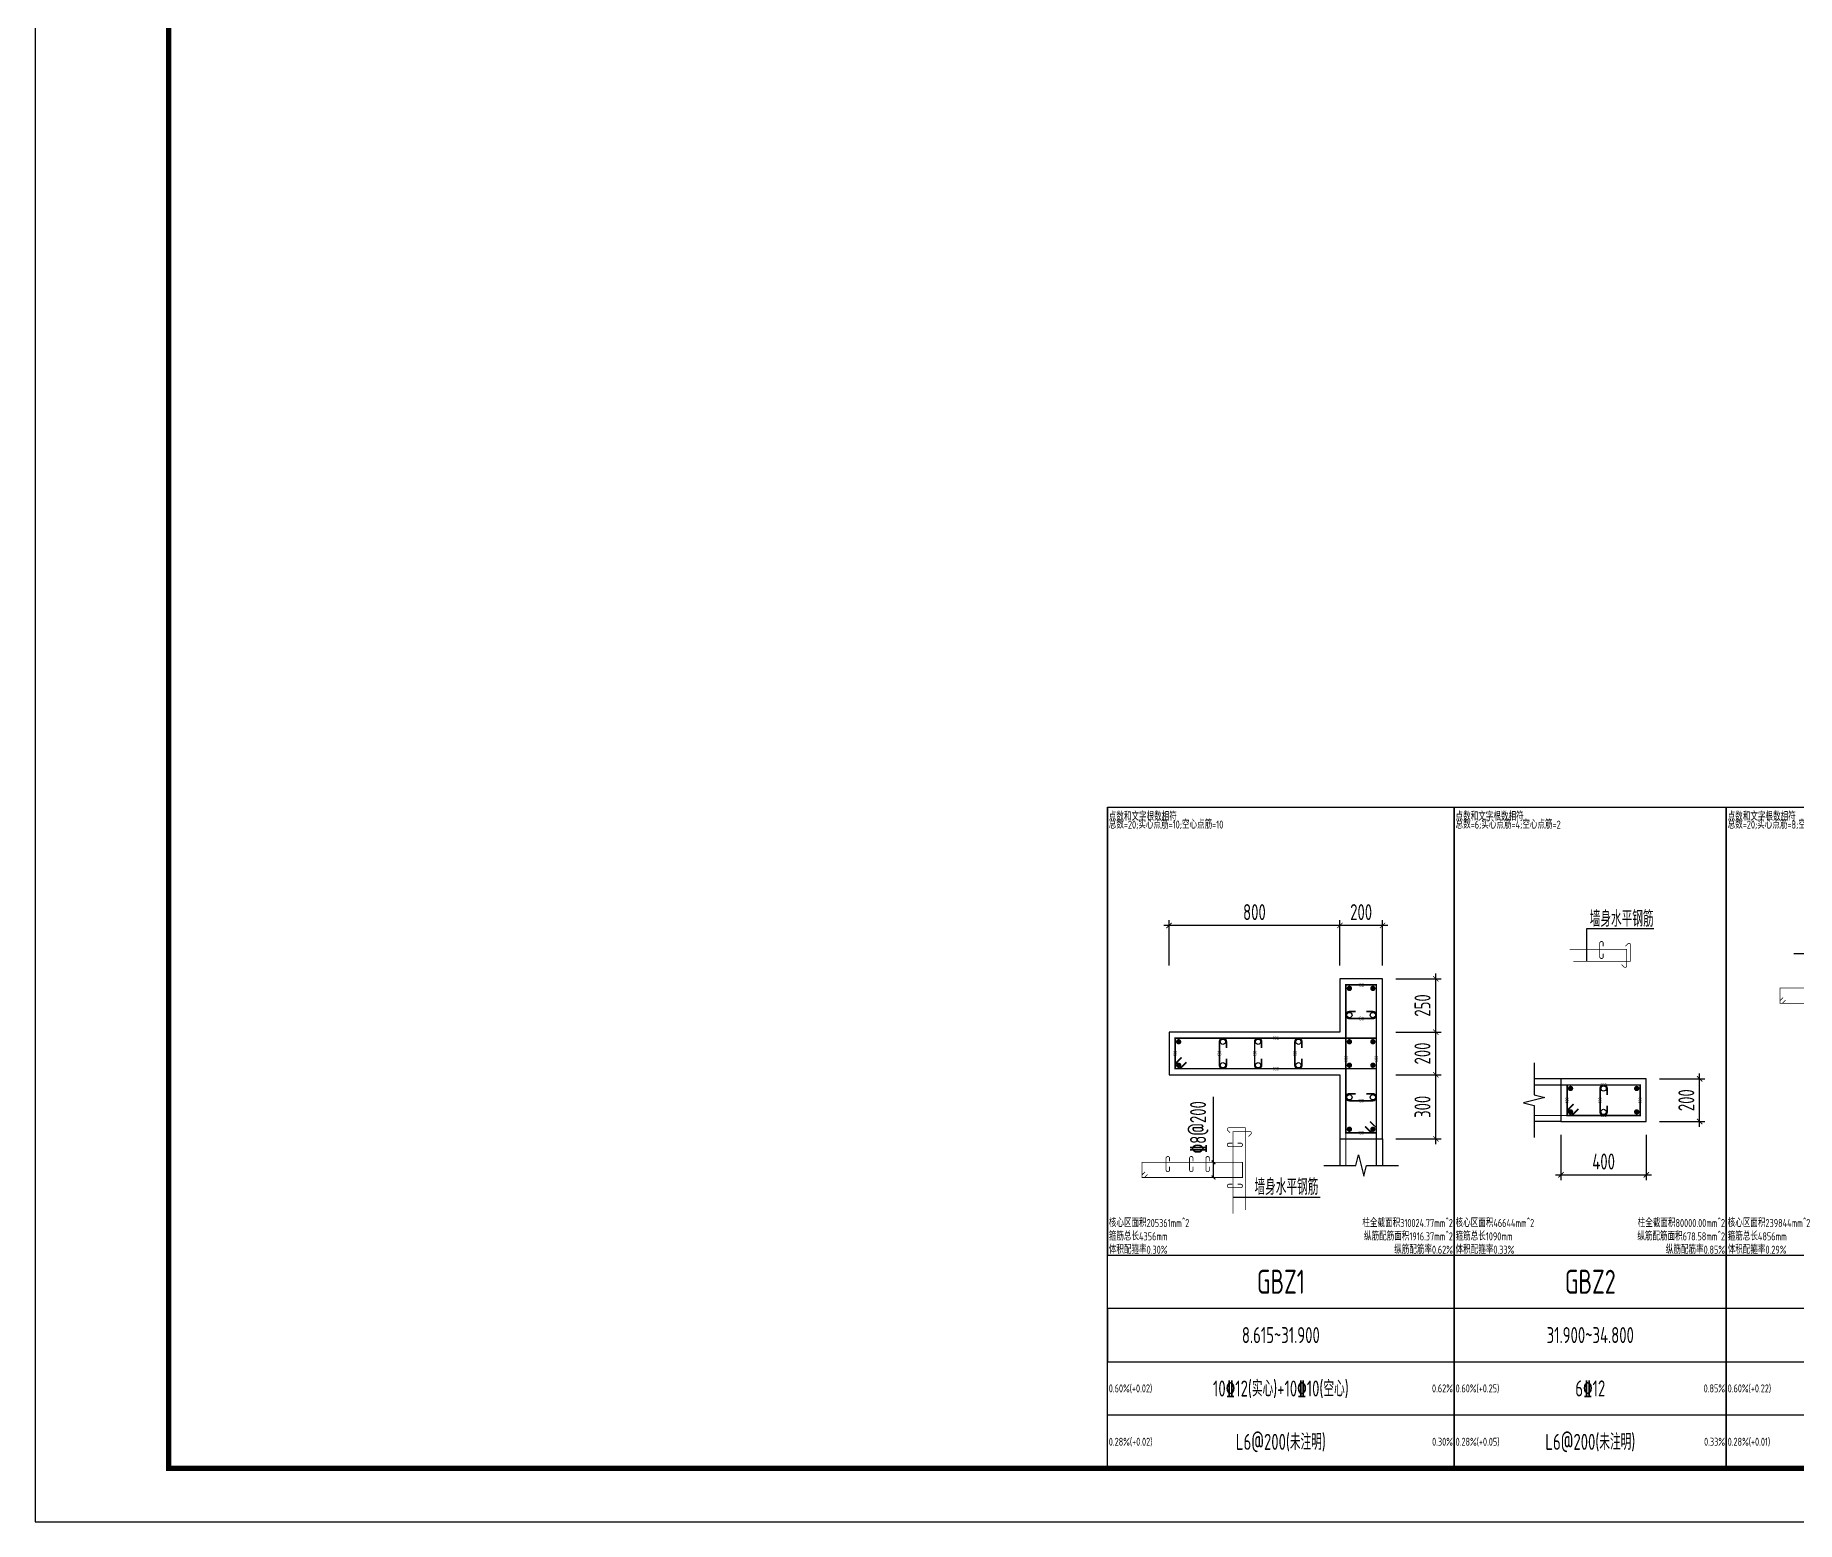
# Model space of a CAD drawing. Extents: x -461650 to 361314, y 245336 to 769729.
# Drawn here: x -139512 to -106494, y 400518 to 428383 of the extents above; entities that cross this region are included whole.
import ezdxf
from ezdxf.enums import TextEntityAlignment as Align

# ---------------------------------------------------------------- set-up
doc = ezdxf.new("R2010")
doc.units = 0
doc.header["$LTSCALE"] = 1000
doc.layers.get('0').update_dxf_attribs({"linetype": 'CONTINUOUS'})
doc.layers.get('DEFPOINTS').update_dxf_attribs({"linetype": 'CONTINUOUS'})
for name, color, linetype in [('-TK', 7, 'CONTINUOUS'), ('COLU_DE_DIM', 3, 'CONTINUOUS'), ('COLU_DE_TH', 7, 'CONTINUOUS'), ('LABEL', 1, 'CONTINUOUS'), ('LINK', 6, 'CONTINUOUS'), ('LINK-INDEX', 6, 'CONTINUOUS'), ('link-墙筋', 6, 'CONTINUOUS'), ('REIN', 6, 'CONTINUOUS'), ('TAB', 7, 'CONTINUOUS'), ('TAB_TEXT', 7, 'CONTINUOUS'), ('TEXT25', 2, 'CONTINUOUS'), ('THIN', 7, 'CONTINUOUS'), ('z-计算配筋', 7, 'CONTINUOUS')]:
    doc.layers.add(name, color=color, linetype=linetype)
doc.layers.add('箍筋长度', color=3, linetype='CONTINUOUS', plot=False)
doc.layers.add('配箍校核', color=34, linetype='CONTINUOUS', plot=False)
doc.styles.add('BW_Rein', font='Tssdeng.shx', dxfattribs={"width": 0.7, "bigfont": 'hztxt.shx'})
doc.styles.add('TSSD_DIMENSION', font='Tssdeng.shx', dxfattribs={"width": 0.7, "bigfont": 'tssdchn.shx'})
doc.styles.add('TSSD_REIN', font='tssdeng.shx', dxfattribs={"width": 0.7, "height": 300, "bigfont": 'tssdchn.shx'})
doc.dimstyles.new('TSSD_25_100', dxfattribs={"dimtxt": 300, "dimasz": 100, "dimexe": 100, "dimexo": 250, "dimgap": 100, "dimtad": 1, "dimdec": 0, "dimlfac": 0.25, "dimzin": 0, "dimdsep": 46, "dimtxsty": 'TSSD_DIMENSION', "dimblk": 'ARCHTICK', "dimcen": 0, "dimdle": 100, "dimclrt": 7, "dimadec": 0, "dimazin": 0, "dimtfac": 1, "dimtdec": 0, "dimtix": 1, "dimtmove": 2, "dimatfit": 3, "dimldrblk": 'ARCHTICK', "dimfxl": 0, "dimtolj": 1, "dimtzin": 0, "dimarcsym": 0})

# ---------------------------------------------------------------- blocks, each defined once
blk = doc.blocks.new('_ArchTick')
at = {"color": 0, "linetype": 'ByBlock', "const_width": 0.15}
blk.add_lwpolyline([(-0.5, -0.5), (0.5, 0.5)], dxfattribs=at)
blk = doc.blocks.new('*D3058')
at = {"layer": 'COLU_DE_DIM', "color": 0, "lineweight": -2}
for p, q in [((-110914.686002064, 407770.5978934453), (-110914.686002064, 406920.5978934453)), ((-109314.6860020659, 407770.5978934453), (-109314.6860020659, 406920.5978934453)), ((-111014.686002064, 407020.5978934453), (-109214.6860020659, 407020.5978934453))]:
    blk.add_line(p, q, dxfattribs=at)
at = {"layer": 'DEFPOINTS', "color": 0}
for p in [(-110914.686002064, 408020.5978934453), (-109314.6860020659, 408020.5978934453), (-109314.6860020659, 407020.5978934453)]:
    blk.add_point(p, dxfattribs=at)
at = {"layer": 'COLU_DE_DIM', "color": 0, "lineweight": -2, "xscale": 100, "yscale": 100, "zscale": 100, "rotation": 180}
blk.add_blockref('_ArchTick', (-110914.686002064, 407020.5978934453), dxfattribs=at)
at = {"layer": 'COLU_DE_DIM', "color": 0, "lineweight": -2, "xscale": 100, "yscale": 100, "zscale": 100}
blk.add_blockref('_ArchTick', (-109314.6860020659, 407020.5978934453), dxfattribs=at)
at = {"layer": 'COLU_DE_DIM', "color": 7, "insert": (-110114.686002065, 407270.5978934453), "char_height": 300, "attachment_point": 5, "style": 'TSSD_DIMENSION'}
blk.add_mtext('\\A1;400', dxfattribs=at)
blk = doc.blocks.new('*D3059')
at = {"layer": 'COLU_DE_DIM', "color": 0, "lineweight": -2}
for p, q in [((-109064.6860020659, 408820.5978934551), (-108214.6860020659, 408820.5978934551)), ((-108314.6860020659, 407920.5978934453), (-108314.6860020659, 408920.5978934551)), ((-109064.6860020659, 408020.5978934453), (-108214.6860020659, 408020.5978934453))]:
    blk.add_line(p, q, dxfattribs=at)
at = {"layer": 'DEFPOINTS', "color": 0}
for p in [(-109314.6860020659, 408820.5978934551), (-108314.6860020659, 408820.5978934551), (-109314.6860020659, 408020.5978934453)]:
    blk.add_point(p, dxfattribs=at)
at = {"layer": 'COLU_DE_DIM', "color": 0, "lineweight": -2, "xscale": 100, "yscale": 100, "zscale": 100}
for p, rotation in [((-108314.6860020659, 408820.5978934551), 90), ((-108314.6860020659, 408020.5978934453), 270)]:
    blk.add_blockref('_ArchTick', p, dxfattribs=dict(at, rotation=rotation))
at = {"layer": 'COLU_DE_DIM', "color": 7, "insert": (-108564.686002066, 408420.5978934502), "char_height": 300, "attachment_point": 5, "rotation": 90, "style": 'TSSD_DIMENSION'}
blk.add_mtext('\\A1;200', dxfattribs=at)
blk = doc.blocks.new('*D2358')
at = {"layer": 'COLU_DE_DIM', "color": 0, "lineweight": -2}
for p, q in [((-114009.6427791949, 408896.1363876147), (-113159.6427791949, 408896.1363876147)), ((-113259.6427791949, 407596.1345774985), (-113259.6427791949, 408996.1363876147)), ((-114009.6427791949, 407696.1345774985), (-113159.6427791949, 407696.1345774985))]:
    blk.add_line(p, q, dxfattribs=at)
at = {"layer": 'DEFPOINTS', "color": 0}
for p in [(-114259.6427791949, 408896.1363876147), (-113259.6427791949, 408896.1363876147), (-114259.6427791949, 407696.1345774985)]:
    blk.add_point(p, dxfattribs=at)
at = {"layer": 'COLU_DE_DIM', "color": 0, "lineweight": -2, "xscale": 100, "yscale": 100, "zscale": 100}
for p, rotation in [((-113259.6427791949, 408896.1363876147), 90), ((-113259.6427791949, 407696.1345774985), 270)]:
    blk.add_blockref('_ArchTick', p, dxfattribs=dict(at, rotation=rotation))
at = {"layer": 'COLU_DE_DIM', "color": 7, "insert": (-113509.6427791949, 408296.1354825566), "char_height": 300, "attachment_point": 5, "rotation": 90, "style": 'TSSD_DIMENSION'}
blk.add_mtext('\\A1;300', dxfattribs=at)
blk = doc.blocks.new('*D2359')
at = {"layer": 'COLU_DE_DIM', "color": 0, "lineweight": -2}
for p, q in [((-113259.6427791949, 408796.1363876147), (-113259.6427791949, 409796.1351807417)), ((-114009.6427791949, 409696.1351807417), (-113159.6427791949, 409696.1351807417)), ((-114009.6427791949, 408896.1363876147), (-113159.6427791949, 408896.1363876147))]:
    blk.add_line(p, q, dxfattribs=at)
at = {"layer": 'DEFPOINTS', "color": 0}
for p in [(-114259.6427791949, 409696.1351807417), (-113259.6427791949, 409696.1351807417), (-114259.6427791949, 408896.1363876147)]:
    blk.add_point(p, dxfattribs=at)
at = {"layer": 'COLU_DE_DIM', "color": 0, "lineweight": -2, "xscale": 100, "yscale": 100, "zscale": 100}
for p, rotation in [((-113259.6427791949, 409696.1351807417), 90), ((-113259.6427791949, 408896.1363876147), 270)]:
    blk.add_blockref('_ArchTick', p, dxfattribs=dict(at, rotation=rotation))
at = {"layer": 'COLU_DE_DIM', "color": 7, "insert": (-113509.6427791949, 409296.1357841782), "char_height": 300, "attachment_point": 5, "rotation": 90, "style": 'TSSD_DIMENSION'}
blk.add_mtext('\\A1;200', dxfattribs=at)
blk = doc.blocks.new('*D2360')
at = {"layer": 'COLU_DE_DIM', "color": 0, "lineweight": -2}
for p, q in [((-113259.6427791949, 409596.1351807417), (-113259.6427791949, 410796.1333127689)), ((-114009.6427791949, 410696.1333127689), (-113159.6427791949, 410696.1333127689)), ((-114009.6427791949, 409696.1351807417), (-113159.6427791949, 409696.1351807417))]:
    blk.add_line(p, q, dxfattribs=at)
at = {"layer": 'DEFPOINTS', "color": 0}
for p in [(-114259.6427791949, 410696.1333127689), (-113259.6427791949, 410696.1333127689), (-114259.6427791949, 409696.1351807417)]:
    blk.add_point(p, dxfattribs=at)
at = {"layer": 'COLU_DE_DIM', "color": 0, "lineweight": -2, "xscale": 100, "yscale": 100, "zscale": 100}
for p, rotation in [((-113259.6427791949, 410696.1333127689), 90), ((-113259.6427791949, 409696.1351807417), 270)]:
    blk.add_blockref('_ArchTick', p, dxfattribs=dict(at, rotation=rotation))
at = {"layer": 'COLU_DE_DIM', "color": 7, "insert": (-113509.6427791949, 410196.1342467553), "char_height": 300, "attachment_point": 5, "rotation": 90, "style": 'TSSD_DIMENSION'}
blk.add_mtext('\\A1;250', dxfattribs=at)
blk = doc.blocks.new('*D2361')
at = {"layer": 'COLU_DE_DIM', "color": 0, "lineweight": -2}
for p, q in [((-115059.6427787725, 410946.1333127689), (-115059.6427771893, 411796.1333127689)), ((-114259.6427787292, 410946.1333127689), (-114259.642777146, 411796.1333112788)), ((-114159.6427773322, 411696.1333110926), (-115159.6427773755, 411696.1333129552))]:
    blk.add_line(p, q, dxfattribs=at)
at = {"layer": 'DEFPOINTS', "color": 0}
for p in [(-115059.6427773755, 411696.1333127689), (-115059.6427792382, 410696.1333127689), (-114259.6427791949, 410696.1333127689)]:
    blk.add_point(p, dxfattribs=at)
at = {"layer": 'COLU_DE_DIM', "color": 0, "lineweight": -2, "xscale": 100, "yscale": 100, "zscale": 100}
for p, rotation in [((-115059.6427773755, 411696.1333127689), 179.9999998932783), ((-114259.6427773322, 411696.1333112788), 359.9999998932783)]:
    blk.add_blockref('_ArchTick', p, dxfattribs=dict(at, rotation=rotation))
at = {"layer": 'COLU_DE_DIM', "color": 7, "insert": (-114659.6427768882, 411946.1333120239), "char_height": 300, "attachment_point": 5, "rotation": 359.9999998932783, "style": 'TSSD_DIMENSION'}
blk.add_mtext('\\A1;200', dxfattribs=at)
blk = doc.blocks.new('*D2362')
at = {"layer": 'COLU_DE_DIM', "color": 0, "lineweight": -2}
for p, q in [((-118260.1391200583, 410946.1333127689), (-118260.139118475, 411796.1333127689)), ((-115059.6427787725, 410946.1333127689), (-115059.6427771893, 411796.1333068076)), ((-114959.6427773755, 411696.1333066213), (-118360.1391186613, 411696.1333129552))]:
    blk.add_line(p, q, dxfattribs=at)
at = {"layer": 'DEFPOINTS', "color": 0}
for p in [(-118260.1391186613, 411696.1333127689), (-118260.1391205239, 410696.1333127689), (-115059.6427792382, 410696.1333127689)]:
    blk.add_point(p, dxfattribs=at)
at = {"layer": 'COLU_DE_DIM', "color": 0, "lineweight": -2, "xscale": 100, "yscale": 100, "zscale": 100}
for p, rotation in [((-118260.1391186613, 411696.1333127689), 179.9999998932783), ((-115059.6427773755, 411696.1333068076), 359.9999998932783)]:
    blk.add_blockref('_ArchTick', p, dxfattribs=dict(at, rotation=rotation))
at = {"layer": 'COLU_DE_DIM', "color": 7, "insert": (-116659.8909475527, 411946.1333097883), "char_height": 300, "attachment_point": 5, "rotation": 359.9999998932783, "style": 'TSSD_DIMENSION'}
blk.add_mtext('\\A1;800', dxfattribs=at)
blk = doc.blocks.new('A1')
blk.add_lwpolyline([(0, 59400), (0, 0), (84100, 0), (84100, 59400)], close=True)
at = {"const_width": 100}
blk.add_lwpolyline([(2500, 58400), (2500, 1000), (83100, 1000), (83100, 58400)], close=True, dxfattribs=at)

msp = doc.modelspace()

# ---------------------------------------------------------------- linework, layer by layer
at = {"layer": 'COLU_DE_TH'}
for points in [[(-115059.6427792382, 407696.1345774985), (-114259.6427791949, 407696.1345774808), (-114259.6427791953, 410696.1333127689), (-115059.6427791818, 410696.1333127964), (-115059.6427792158, 409696.1351807417), (-118260.1391205239, 409696.1363876142), (-118260.1397237728, 408896.1363876147), (-115059.6427792326, 408896.1351807417), (-115059.6427792382, 407696.1345774985)], [(-110914.686002064, 408820.5978934551), (-110914.6860020701, 408020.5978934453), (-109314.6860020659, 408020.5978934561), (-109314.686002071, 408820.5978934537), (-110914.686002064, 408820.5978934551)]]:
    msp.add_lwpolyline(points, close=True, dxfattribs=at)
at = {"layer": 'LABEL'}
for p, q in [((-105035.2431110465, 411166.7626201396), (-106547.7431110459, 411166.7626201374)), ((-117426.3893920891, 406970.6086101247), (-117426.3893920869, 408483.1086101242))]:
    msp.add_line(p, q, dxfattribs=at)
at = {"layer": 'LABEL', "const_width": 25}
for points in [[(-117391.0330289252, 407220.2420971244), (-117461.7439664252, 407290.9920971244)], [(-117391.0330289252, 406935.2420971244), (-117461.7439664252, 407005.9920971244)]]:
    msp.add_lwpolyline(points, dxfattribs=at)
at = {"layer": 'LINK', "const_width": 30}
for points in [[(-114494.6427791863, 408023.0584589996), (-114374.6427791978, 407903.058458988), (-114374.6427791977, 407811.1345774639), (-114944.6427792389, 407811.1345774767), (-114944.6427792201, 410581.1333128238), (-114374.6427792, 410581.1333128042), (-114374.6427791977, 407811.1345774639), (-114466.5666607386, 407811.134577465), (-114586.566660727, 407931.1345774765)], [(-117933.2156649107, 409131.1361410228), (-118053.2157554723, 409011.1362315845), (-118145.1396370601, 409011.136300899), (-118145.1392072453, 409581.1363008905), (-114374.6427791931, 409581.1346642052), (-114374.642779193, 409011.1346642163), (-118145.1396370601, 409011.136300899), (-118145.1395677489, 409103.0601826074), (-118025.1394771872, 409223.0600920458)], [(-110587.7621205166, 408255.5978934672), (-110707.7621204965, 408135.5978934471), (-110799.6860020708, 408135.5978934469), (-110799.6860020666, 408705.5978934556), (-109429.6860020687, 408705.5978934548), (-109429.6860020651, 408135.5978934558), (-110799.6860020708, 408135.5978934469), (-110799.6860020708, 408227.5217749905), (-110679.6860020909, 408347.5217750107)]]:
    msp.add_lwpolyline(points, dxfattribs=at)
for points in [[(-114759.6427792362, 410081.1341789055), (-114879.6427792362, 410081.1341789055, 1), (-114879.6427792362, 409951.1341789055), (-114439.6427792162, 409951.1341788903, 1), (-114439.6427792162, 410081.1341788903), (-114559.6427792162, 410081.1341788903)], [(-117185.2096559248, 409396.1363876059), (-117185.2096559248, 409516.1363876059, 1), (-117315.2096559248, 409516.1363876059), (-117315.2096559248, 409076.1363876188, 1), (-117185.2096559248, 409076.1363876188), (-117185.2096559248, 409196.1363876188)], [(-116525.5653775359, 409396.1363876059), (-116525.5653775359, 409516.1363876059, 1), (-116655.5653775359, 409516.1363876059), (-116655.5653775359, 409076.1363876188, 1), (-116525.5653775359, 409076.1363876188), (-116525.5653775359, 409196.1363876188)], [(-115770.4442348742, 409396.1363876059), (-115770.4442348742, 409516.1363876059, 1), (-115900.4442348742, 409516.1363876059), (-115900.4442348742, 409076.1363876188, 1), (-115770.4442348742, 409076.1363876188), (-115770.4442348742, 409196.1363876188)], [(-114759.6432316644, 408541.1348112443), (-114879.6432316644, 408541.1348112443, 1), (-114879.6432316644, 408411.1348112443), (-114439.643231636, 408411.1344794583, 1), (-114439.643231636, 408541.1344794583), (-114559.643231636, 408541.1344794583)], [(-110049.6860020673, 408520.5978934509), (-110049.6860020673, 408640.5978934509, 1), (-110179.6860020673, 408640.5978934509), (-110179.6860020645, 408200.5978934516, 1), (-110049.6860020645, 408200.5978934516), (-110049.6860020645, 408320.5978934516)]]:
    msp.add_lwpolyline(points, format="xyb", dxfattribs=at)
at = {"layer": 'LINK-INDEX', "const_width": 15.00000095367432}
for points in [[(-110122.0397409867, 411303.7769412936), (-110122.0397409867, 411363.7769412936, 1), (-110187.0397409867, 411363.7769412936), (-110187.0397409881, 411108.0695157686, 1), (-110122.0397409881, 411108.0695157686), (-110122.0397409881, 411168.0695157686)], [(-117076.3893921108, 407615.6082185421), (-117136.3893921108, 407615.6082185421, 1), (-117136.3893921108, 407550.6082185421), (-116916.3893920871, 407550.6082185344, 1), (-116916.3893920871, 407615.6082185344), (-116976.3893920871, 407615.6082185344)], [(-118250.6758863325, 407273.108610121), (-118250.6758863325, 407333.108610121, 1), (-118315.6758863325, 407333.108610121), (-118315.6758863309, 407113.1086101217, 1), (-118250.6758863309, 407113.1086101217), (-118250.6758863309, 407173.1086101217)], [(-117810.6852569268, 407273.108610121), (-117810.6852569268, 407333.108610121, 1), (-117875.6852569268, 407333.108610121), (-117875.6852569252, 407113.1086101217, 1), (-117810.6852569252, 407113.1086101217), (-117810.6852569252, 407173.1086101217)], [(-117503.8893920984, 407273.108610121), (-117503.8893920984, 407333.108610121, 1), (-117568.8893920984, 407333.108610121), (-117568.8893920968, 407113.1086101217, 1), (-117503.8893920968, 407113.1086101217), (-117503.8893920968, 407173.1086101217)], [(-117076.3893920968, 406845.6086101359), (-117136.3893920968, 406845.6086101359, 1), (-117136.3893920968, 406780.6086101359), (-116916.3893920806, 406780.6086101359, 1), (-116916.3893920806, 406845.6086101359), (-116976.3893920806, 406845.6086101359)]]:
    msp.add_lwpolyline(points, format="xyb", dxfattribs=at)
for points in [[(-106704.291219222, 410297.7871466199), (-106764.2912192147, 410237.7871466125), (-106810.2531600203, 410237.7871466125), (-106810.2531600205, 410522.7871466121), (-104925.2524929489, 410522.7871466121), (-104925.2524929488, 410237.7871466126), (-106810.2531600203, 410237.7871466125), (-106810.2531600146, 410283.7490874012), (-106750.253160022, 410343.7490874086)], [(-118662.9274513047, 407030.608610107), (-118722.9274513213, 406970.6086101236), (-118768.8893921012, 406970.6086101246), (-118768.8893921012, 407255.6086101233), (-116883.8893920731, 407255.6086101231), (-116883.889392074, 406970.6086101246), (-118768.8893921012, 406970.6086101246), (-118768.8893921013, 407016.570550929), (-118708.8893920848, 407076.5705509125)]]:
    msp.add_lwpolyline(points, dxfattribs=at)
at = {"layer": 'LINK-INDEX', "color": 1, "const_width": 20}
for points in [[(-110699.6860020641, 408705.5978934551), (-111414.686002064, 408705.5978934551)], [(-110699.6860020641, 408135.5978934551), (-111414.686002064, 408135.5978934551)], [(-114944.6427792382, 407911.1345774984), (-114944.6427792382, 407196.1345774985)], [(-114374.6427792382, 407911.1345774984), (-114374.6427792382, 407196.1345774985)]]:
    msp.add_lwpolyline(points, dxfattribs=at)
at = {"layer": 'link-墙筋', "color": 152, "const_width": 12.5}
for points in [[(-110752.1431133412, 411250.5695158142), (-109682.1431133412, 411250.5695158142), (-109682.1431133412, 410934.8950383013, -0.414213562373095), (-109706.1431133412, 410910.8950383013), (-109714.6283947155, 410910.8950383013, -0.198912367379658), (-109731.5989574639, 410917.9244755532), (-109777.5608982412, 410963.8864163302)], [(-110681.2735835258, 411020.7356332561), (-109611.2735835258, 411020.7356332561), (-109611.2735835258, 411336.4101107686, 0.414213562373095), (-109635.2735835258, 411360.4101107686), (-109643.7588649002, 411360.4101107686, 0.198912367379658), (-109660.7294276485, 411353.3806735172), (-109706.6913684258, 411307.4187327402)], [(-116829.0555095341, 406361.8517591858), (-116829.0555095341, 407903.1608641404), (-117144.7299870466, 407903.1608641404, 0.414213562373095), (-117168.7299870466, 407879.1608641404), (-117168.7299870466, 407870.6755827661, 0.198912367379658), (-117161.7005497952, 407853.7050200177), (-117115.7386090182, 407807.7430792404)], [(-117058.8893920922, 406290.9822293704), (-117058.8893920922, 407832.291334325), (-116743.2149145793, 407832.291334325, -0.414213562373095), (-116719.2149145793, 407808.291334325), (-116719.2149145793, 407799.8060529507, -0.198912367379658), (-116726.2443518311, 407782.8354902023), (-116772.2062926082, 407736.873549425)]]:
    msp.add_lwpolyline(points, format="xyb", dxfattribs=at)
at = {"layer": 'REIN', "const_width": 50}
for points in [[(-114879.642779219, 410491.1333128071, 1), (-114879.642779219, 410541.1333128071, 1), (-114879.642779219, 410491.1333128071)], [(-114439.6427791989, 410491.133312792, 1), (-114439.6427791989, 410541.133312792, 1), (-114439.6427791989, 410491.133312792)], [(-118080.1392562613, 409491.1362518737, 1), (-118080.1392562613, 409541.1362518737, 1), (-118080.1392562613, 409491.1362518737)], [(-114879.6427792258, 409491.1350450039, 1), (-114879.6427792258, 409541.1350450039, 1), (-114879.6427792258, 409491.1350450039)], [(-114439.6427792008, 409491.1347132174, 1), (-114439.6427792008, 409541.1347132174, 1), (-114439.6427792008, 409491.1347132174)], [(-118080.1395880481, 409051.1362518849, 1), (-118080.1395880481, 409101.1362518849, 1), (-118080.1395880481, 409051.1362518849)], [(-114879.6427792287, 409051.1350450152, 1), (-114879.6427792287, 409101.1350450152, 1), (-114879.6427792287, 409051.1350450152)], [(-114439.6427792005, 409051.1347132292, 1), (-114439.6427792005, 409101.1347132292, 1), (-114439.6427792005, 409051.1347132292)], [(-110759.6860020664, 408640.5978934556, 1), (-110709.6860020664, 408640.5978934556, 1), (-110759.6860020664, 408640.5978934556)], [(-109519.6860020681, 408640.5978934549, 1), (-109469.6860020681, 408640.5978934549, 1), (-109519.6860020681, 408640.5978934549)], [(-110759.6860020696, 408200.5978934474, 1), (-110709.6860020696, 408200.5978934474, 1), (-110759.6860020696, 408200.5978934474)], [(-109519.6860020653, 408200.5978934555, 1), (-109469.6860020653, 408200.5978934555, 1), (-109519.6860020653, 408200.5978934555)], [(-114879.6427792369, 407851.134577473, 1), (-114879.6427792369, 407901.134577473, 1), (-114879.6427792369, 407851.134577473)], [(-114439.6427791967, 407851.1345774632, 1), (-114439.6427791967, 407901.1345774632, 1), (-114439.6427791967, 407851.1345774632)]]:
    msp.add_lwpolyline(points, format="xyb", close=True, dxfattribs=at)
at = {"layer": 'REIN'}
for centre in [(-114879.6427792362, 410016.1341789055), (-114439.6427792162, 410016.1341788903), (-117250.2096559248, 409516.1363876059), (-116590.5653775359, 409516.1363876059), (-115835.4442348742, 409516.1363876059), (-117250.2096559248, 409076.1363876188), (-116590.5653775359, 409076.1363876188), (-115835.4442348742, 409076.1363876188), (-114879.6432316644, 408476.1348112443), (-114439.643231636, 408476.1344794583), (-110114.6860020673, 408640.5978934509), (-110114.6860020645, 408200.5978934516)]:
    msp.add_circle(centre, 50, dxfattribs=at)
at = {"layer": 'TAB'}
for points in [[(-119414.684435708, 413911.5490524863), (-112914.6860020701, 413911.5490524863), (-112914.6860020701, 401518.1632255917), (-119414.684435708, 401518.1632255917), (-119414.684435708, 413911.5490524863), (-119414.684435708, 405518.1632255917), (-112914.6860020701, 405518.1632255917), (-112914.6860020701, 404518.1632255917), (-119414.684435708, 404518.1632255917), (-119414.684435708, 403518.1632255917), (-112914.6860020701, 403518.1632255917), (-112914.6860020701, 402518.1632255917), (-119414.684435708, 402518.1632255917)], [(-112914.6860020701, 413911.5490524863), (-107814.6860020659, 413911.5490524863), (-107814.6860020659, 401518.1632255917), (-112914.6860020701, 401518.1632255917), (-112914.6860020701, 413911.5490524863), (-112914.6860020701, 405518.1632255917), (-107814.6860020659, 405518.1632255917), (-107814.6860020659, 404518.1632255917), (-112914.6860020701, 404518.1632255917), (-112914.6860020701, 403518.1632255917), (-107814.6860020659, 403518.1632255917), (-107814.6860020659, 402518.1632255917), (-112914.6860020701, 402518.1632255917)], [(-107814.6860020659, 413911.5490524863), (-100814.6846679347, 413911.5490524863), (-100814.6846679347, 401518.1632255917), (-107814.6860020659, 401518.1632255917), (-107814.6860020659, 413911.5490524863), (-107814.6860020659, 405518.1632255917), (-100814.6846679347, 405518.1632255917), (-100814.6846679347, 404518.1632255917), (-107814.6860020659, 404518.1632255917), (-107814.6860020659, 403518.1632255917), (-100814.6846679347, 403518.1632255917), (-100814.6846679347, 402518.1632255917), (-107814.6860020659, 402518.1632255917)]]:
    msp.add_lwpolyline(points, dxfattribs=at)
at = {"layer": 'THIN'}
for p, q in [((-110914.686002064, 408820.5978934551), (-111414.686002064, 408820.5978934589)), ((-110914.6860020701, 408020.5978934453), (-111414.6860020701, 408020.5978934491)), ((-115059.6427792382, 407696.1345774985), (-115059.6427792492, 407196.1345774985)), ((-114259.6427791949, 407696.1345774808), (-114259.6427792059, 407196.1345774808))]:
    msp.add_line(p, q, dxfattribs=at)
for points in [[(-111414.6860020618, 409120.5978934589), (-111414.6860020664, 408520.597893454), (-111214.6860020667, 408470.5978934526), (-111614.6860020674, 408370.5978934554), (-111414.6860020678, 408320.597893454), (-111414.6860020723, 407720.5978934491)], [(-115359.6427792492, 407196.1345775051), (-114759.6427792276, 407196.1345774918), (-114709.6427792234, 407396.1345774907), (-114609.6427792318, 406996.1345774886), (-114559.6427792276, 407196.1345774874), (-113959.6427792059, 407196.1345774741)]]:
    msp.add_lwpolyline(points, dxfattribs=at)
at = {"layer": 'z-计算配筋'}
for p, q in [((-110427.2408238745, 411020.7356332561), (-110427.2408238745, 411638.4131796581)), ((-110427.2408238745, 411638.4131796581), (-109172.5995913747, 411638.4131796581)), ((-115427.8562607554, 406596.815631916), (-117058.8893920922, 406596.815631916))]:
    msp.add_line(p, q, dxfattribs=at)

# ---------------------------------------------------------------- block references
at = {"layer": '-TK'}
msp.add_blockref('A1', (-139511.8850238085, 400518.1632255917), dxfattribs=at)

# ---------------------------------------------------------------- texts
at = {"layer": 'TAB_TEXT', "style": 'TSSD_REIN', "width": 0.7}
for s, height, p in [('GBZ1', 450, (-116164.685218889, 405018.1632255917)), ('GBZ2', 450, (-110364.686002068, 405018.1632255917)), ('8.615~31.900', 300, (-116164.685218889, 404018.1632255917)), ('31.900~34.800', 300, (-110364.686002068, 404018.1632255917)), ('6%%13212', 300, (-110364.686002068, 403018.1632255917)), ('L6@200(未注明)', 300, (-116164.685218889, 402018.1632255917)), ('L6@200(未注明)', 300, (-110364.686002068, 402018.1632255917))]:
    msp.add_text(s, height=height, dxfattribs=at).set_placement(p, align=Align.MIDDLE)
at = {"layer": 'TAB_TEXT', "color": 1, "style": 'TSSD_REIN', "width": 0.7}
msp.add_text('10%%13212(实心)+10%%13210(空心)', height=300, dxfattribs=at).set_placement((-116164.685218889, 403018.1632255917), align=Align.MIDDLE)
at = {"layer": 'TEXT25', "style": 'TSSD_REIN', "width": 0.7}
msp.add_text('%%1328@200', height=300, rotation=90, dxfattribs=at).set_placement((-117476.3893920884, 407423.1086101243), align=Align.BOTTOM_LEFT)
at = {"layer": 'z-计算配筋', "style": 'TSSD_REIN', "width": 0.7}
for p in [(-109776.025269952, 411821.4361841159), (-116059.4089313507, 406795.4980653464)]:
    msp.add_text('墙身水平钢筋', height=300, dxfattribs=at).set_placement(p, align=Align.MIDDLE_CENTER)
at = {"layer": '箍筋长度', "style": 'BW_Rein', "width": 0.7}
for s, rotation, p in [('138', 359.9999999980324, (-114659.6427791905, 410581.133312814)), ('138', 359.9999999980324, (-114659.6427792012, 409951.1341788979)), ('938', 359.9999751292269, (-116259.8909932181, 409581.1354825479)), ('138', 89.999956795485, (-118145.1394221527, 409296.1363442492)), ('138', 90, (-117315.2096559248, 409296.1360312917)), ('138', 90, (-116655.5653775359, 409296.1357825469)), ('138', 90, (-115900.4442348742, 409296.1354977989)), ('688', 89.99999999961258, (-114944.6427792295, 409196.1339451442)), ('688', 90.00000000004835, (-114374.6427791988, 409196.1339451281)), ('938', 359.9999751292679, (-116259.8912081254, 409011.1354825576)), ('138', 359.9999567956017, (-114659.6427792149, 408411.1346453509)), ('138', 89.99999999957895, (-110799.6860020687, 408420.5978934505)), ('138', 90.00000000036268, (-110179.6860020659, 408420.5978934524)), ('338', 359.9999999999666, (-110114.6860020676, 408705.5978934552)), ('138', 90.00000000036268, (-109429.6860020669, 408420.5978934546)), ('138', 359.999999998716, (-114659.6427792163, 407811.1345774703))]:
    msp.add_text(s, height=65, rotation=rotation, dxfattribs=at).set_placement(p, align=Align.MIDDLE_CENTER)
msp.add_text('338', height=65, dxfattribs=at).set_placement((-110114.6860020679, 408135.5978934513), align=Align.MIDDLE_CENTER)
at = {"layer": '配箍校核', "style": 'BW_Rein', "width": 0.7}
for s, p in [('点数和文字根数相符', (-119389.684435708, 413661.5490524863)), ('点数和文字根数相符', (-112889.6860020701, 413661.5490524863)), ('点数和文字根数相符', (-107789.6860020659, 413661.5490524863)), ('总数=20;实心点筋=10;空心点筋=10', (-119389.684435708, 413511.5490524863)), ('总数=6;实心点筋=4;空心点筋=2', (-112889.6860020701, 413511.5490524863)), ('总数=20;实心点筋=8;空心点筋=12', (-107789.6860020659, 413511.5490524863)), ('核心区面积205361mm^ 2', (-119389.684435708, 406043.1632255917)), ('核心区面积46644mm^ 2', (-112889.6860020701, 406043.1632255917)), ('核心区面积239844mm^ 2', (-107789.6860020659, 406043.1632255917)), ('箍筋总长4356mm', (-119389.684435708, 405793.1632255917)), ('箍筋总长1090mm', (-112889.6860020701, 405793.1632255917)), ('箍筋总长4856mm', (-107789.6860020659, 405793.1632255917)), ('体积配箍率0.30%', (-119389.684435708, 405543.1632255917)), ('体积配箍率0.33%', (-112889.6860020701, 405543.1632255917)), ('体积配箍率0.29%', (-107789.6860020659, 405543.1632255917))]:
    msp.add_text(s, height=150, dxfattribs=at).set_placement(p)
for s, p in [('柱全截面积310024.77mm^ 2', (-112939.6860020701, 406043.1632255917)), ('柱全截面积80000.00mm^ 2', (-107839.6860020659, 406043.1632255917)), ('纵筋配筋面积1916.37mm^ 2', (-112939.6860020701, 405793.1632255917)), ('纵筋配筋面积678.58mm^ 2', (-107839.6860020659, 405793.1632255917)), ('纵筋配筋率0.62%', (-112939.6860020701, 405543.1632255917)), ('纵筋配筋率0.85%', (-107839.6860020659, 405543.1632255917))]:
    msp.add_text(s, height=150, dxfattribs=at).set_placement(p, align=Align.RIGHT)
for s, p in [('0.60%(+0.02)', (-119389.684435708, 403018.1632255917)), ('0.60%(+0.25)', (-112889.6860020701, 403018.1632255917)), ('0.60%(+0.22)', (-107789.6860020659, 403018.1632255917)), ('0.28%(+0.02)', (-119389.684435708, 402018.1632255917)), ('0.28%(+0.05)', (-112889.6860020701, 402018.1632255917)), ('0.28%(+0.01)', (-107789.6860020659, 402018.1632255917))]:
    msp.add_text(s, height=150, dxfattribs=at).set_placement(p, align=Align.MIDDLE_LEFT)
for s, p in [('0.62%', (-112939.6860020701, 403018.1632255917)), ('0.85%', (-107839.6860020659, 403018.1632255917)), ('0.30%', (-112939.6860020701, 402018.1632255917)), ('0.33%', (-107839.6860020659, 402018.1632255917))]:
    msp.add_text(s, height=150, dxfattribs=at).set_placement(p, align=Align.MIDDLE_RIGHT)

# ---------------------------------------------------------------- dimensions: what is measured, and where the dimension line sits
at = {"layer": 'COLU_DE_DIM'}
for base, p1, p2, angle, picture, middle in [((-118260.1391186613, 411696.1333127689), (-115059.6427792382, 410696.1333127689), (-118260.1391205239, 410696.1333127689), 179.9999998932783, '*D2362', (-116659.8909475527, 411946.1333097883)), ((-115059.6427773755, 411696.1333127689), (-114259.6427791949, 410696.1333127689), (-115059.6427792382, 410696.1333127689), 179.9999998932783, '*D2361', (-114659.6427768882, 411946.1333120239)), ((-113259.6427791949, 410696.1333127689), (-114259.6427791949, 409696.1351807417), (-114259.6427791949, 410696.1333127689), 90, '*D2360', (-113509.6427791949, 410196.1342467553)), ((-113259.6427791949, 409696.1351807417), (-114259.6427791949, 408896.1363876147), (-114259.6427791949, 409696.1351807417), 90, '*D2359', (-113509.6427791949, 409296.1357841782)), ((-113259.6427791949, 408896.1363876147), (-114259.6427791949, 407696.1345774985), (-114259.6427791949, 408896.1363876147), 90, '*D2358', (-113509.6427791949, 408296.1354825566)), ((-108314.6860020659, 408820.5978934551), (-109314.6860020659, 408020.5978934453), (-109314.6860020659, 408820.5978934551), 89.9999998932783, '*D3059', (-108564.686002066, 408420.5978934502))]:
    dim = msp.add_linear_dim(base=base, p1=p1, p2=p2, angle=angle, dimstyle='TSSD_25_100', dxfattribs=at)
    dim.commit()
    dim.dimension.update_dxf_attribs({"geometry": picture, "text_midpoint": middle})
dim = msp.add_linear_dim(base=(-109314.6860020659, 407020.5978934453), p1=(-110914.686002064, 408020.5978934453), p2=(-109314.6860020659, 408020.5978934453), dimstyle='TSSD_25_100', dxfattribs=at)
dim.commit()
dim.dimension.update_dxf_attribs({"geometry": '*D3058', "text_midpoint": (-110114.686002065, 407270.5978934453)})

doc.saveas('drawing.dxf')
